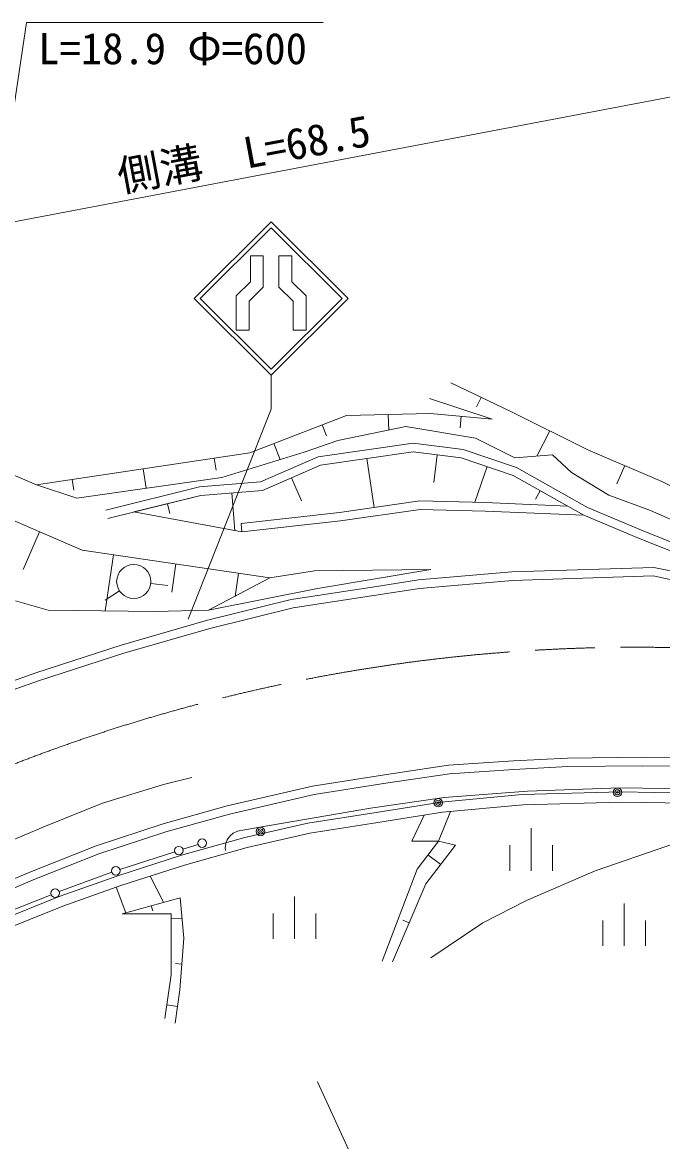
# Model space of a CAD drawing. Units: millimetres, scale not verified. Extents: x 40000 to 680000, y 20000 to 380000.
# Drawn here: x 93284 to 130706, y 263843 to 329298 of the extents above; entities that cross this region are included whole.
import ezdxf
from ezdxf.enums import TextEntityAlignment as Align

# ---------------------------------------------------------------- set-up
doc = ezdxf.new("R2010")
doc.units = ezdxf.units.MM
doc.header["$LTSCALE"] = 1000
doc.linetypes.add('CHAIN', pattern=[18.5, 12, -1.5, 3.5, -1.5])
for name, color, linetype, lineweight in [('S-BGD', 7, 'Continuous', 13), ('S-BMK', 2, 'CHAIN', 13), ('S-STR-HTXT', 7, 'Continuous', 13), ('S-STR-STRC', 7, 'Continuous', 13)]:
    doc.layers.add(name, color=color, linetype=linetype, lineweight=lineweight)
doc.styles.add('ＭＳ ゴシック', font='')
doc.styles.get('ＭＳ ゴシック').set_extended_font_data('MS Gothic')

msp = doc.modelspace()

# ---------------------------------------------------------------- linework, layer by layer
at = {"layer": 'S-BGD'}
for p, q in [((118325, 308212), (121875, 306526)), ((120750, 306089), (117086, 307307)), ((120100, 307369), (119837, 306818)), ((112229, 306302), (117110, 306430)), ((114670, 306366), (114694, 305458)), ((117110, 306430), (120750, 306089)), ((121875, 306526), (126334, 304304)), ((106576, 304126), (112229, 306302)), ((110816, 305758), (111065, 305114)), ((118930, 306260), (118867, 305586)), ((115697, 305662), (111715, 304851)), ((119765, 304979), (115697, 305662)), ((124105, 305415), (123358, 303927)), ((107989, 304670), (108352, 303735)), ((111715, 304851), (109745, 304169)), ((110579, 303883), (116125, 304689)), ((116125, 304689), (119048, 304323)), ((122078, 303827), (119765, 304979)), ((94115, 302248), (106576, 304126)), ((104499, 303813), (104606, 303107)), ((109745, 304169), (104949, 302675)), ((107201, 302420), (110579, 303883)), ((110718, 303400), (116130, 304186)), ((110718, 303400), (116130, 304186)), ((113424, 303793), (113842, 300929)), ((116130, 304186), (118935, 303835)), ((116130, 304186), (118935, 303835)), ((117532, 304010), (117327, 302384)), ((118935, 303835), (121964, 302805)), ((118935, 303835), (121964, 302805)), ((119048, 304323), (122170, 303261)), ((122078, 303827), (124262, 303998)), ((124262, 303998), (125375, 302974)), ((126334, 304304), (130669, 302452)), ((100346, 303187), (100518, 302051)), ((107324, 301930), (110718, 303400)), ((107324, 301930), (110718, 303400)), ((120450, 303320), (119736, 301234)), ((122170, 303261), (126319, 300919)), ((128501, 303378), (128039, 302304)), ((94115, 302248), (92616, 302903)), ((96192, 302561), (96287, 301936)), ((104949, 302675), (96470, 301480)), ((103639, 302127), (107201, 302420)), ((109021, 302665), (109606, 301325)), ((121964, 302805), (126099, 300471)), ((121964, 302805), (125133, 301016)), ((125375, 302974), (127559, 301651)), ((130669, 302452), (135251, 300107)), ((96470, 301480), (94115, 302248)), ((98167, 300773), (103639, 302127)), ((103720, 301634), (107324, 301930)), ((103720, 301634), (107324, 301930)), ((105522, 301782), (105706, 299563)), ((123548, 301911), (123272, 301424)), ((98287, 300289), (103720, 301634)), ((99807, 300665), (103720, 301634)), ((101763, 301149), (101904, 300584)), ((116510, 301317), (111816, 300635)), ((120339, 301219), (116510, 301317)), ((125142, 301011), (120339, 301219)), ((127559, 301651), (130000, 300755)), ((91797, 300585), (96772, 298430)), ((106119, 299496), (99807, 300665)), ((111816, 300635), (106064, 299991)), ((116540, 300818), (111880, 300141)), ((120326, 300721), (116540, 300818)), ((126099, 300471), (120326, 300721)), ((126099, 300471), (129290, 299140)), ((126319, 300919), (129478, 299602)), ((130000, 300755), (131627, 300029)), ((106064, 299991), (106119, 299496)), ((111880, 300141), (106119, 299496)), ((94284, 299508), (93327, 297311)), ((129290, 299140), (134348, 297101)), ((129478, 299602), (134472, 297589)), ((96772, 298430), (107752, 296820)), ((98602, 298162), (98117, 294878)), ((102262, 297625), (102017, 295968)), ((107752, 296820), (110359, 297223)), ((110359, 297223), (117153, 297296)), ((117153, 297296), (110543, 296198)), ((130201, 297424), (121902, 297164)), ((140648, 295233), (130201, 297424)), ((107752, 296820), (104153, 294917)), ((105922, 297088), (105721, 295726)), ((116442, 296693), (113863, 296292)), ((121902, 297164), (116442, 296693)), ((121931, 296666), (116502, 296198)), ((130157, 296924), (121931, 296666)), ((140545, 294746), (130157, 296924)), ((98957, 296053), (98120, 295508)), ((100786, 296478), (101778, 296359)), ((110543, 296198), (104153, 294917)), ((113863, 296292), (109004, 295539)), ((116502, 296198), (113940, 295800)), ((94788, 294917), (92879, 295466)), ((109004, 295539), (104108, 294337)), ((113940, 295800), (109103, 295050)), ((101031, 294844), (94788, 294917)), ((104153, 294917), (101031, 294844)), ((109103, 295050), (104238, 293855)), ((104108, 294337), (99061, 292879)), ((104238, 293855), (99208, 292403)), ((99061, 292879), (94065, 291259)), ((99208, 292403), (94226, 290787)), ((94065, 291259), (90477, 289988)), ((94226, 290787), (90655, 289522)), ((118195, 285849), (121990, 286112)), ((121990, 286112), (125152, 286269)), ((125152, 286269), (129554, 286322)), ((129554, 286322), (133731, 286269)), ((114452, 285297), (118195, 285849)), ((118249, 285353), (122015, 285614)), ((122015, 285614), (125168, 285771)), ((125168, 285771), (129553, 285824)), ((129553, 285824), (133705, 285771)), ((110238, 284638), (114452, 285297)), ((110334, 284148), (114526, 284805)), ((114526, 284805), (118249, 285353)), ((105257, 283482), (110238, 284638)), ((105382, 282999), (110334, 284148)), ((117767, 283700), (122504, 284135)), ((117940, 283965), (122800, 284338)), ((122504, 284135), (128287, 284302)), ((122800, 284338), (128221, 284524)), ((128221, 284524), (133580, 284462)), ((128287, 284302), (133594, 284202)), ((101515, 282431), (105257, 283482)), ((113640, 283344), (117940, 283965)), ((113971, 283097), (117767, 283700)), ((117842, 283106), (122540, 283538)), ((122540, 283538), (128290, 283704)), ((128290, 283704), (133563, 283605)), ((101661, 281955), (105382, 282999)), ((107160, 282226), (113640, 283344)), ((109973, 282461), (113971, 283097)), ((114065, 282507), (117842, 283106)), ((116767, 282936), (116057, 281423)), ((117602, 281423), (118303, 283149)), ((97588, 281144), (101515, 282431)), ((106175, 282056), (107160, 282226)), ((106278, 281624), (109973, 282461)), ((110087, 281874), (114065, 282507)), ((123030, 282169), (123030, 279678)), ((126773, 279682), (134030, 282193)), ((97759, 280676), (101661, 281955)), ((102583, 280586), (106278, 281624)), ((105174, 281277), (105258, 281494)), ((105258, 281494), (105421, 281724)), ((105421, 281724), (105597, 281876)), ((105597, 281876), (105860, 282002)), ((105860, 282002), (106175, 282056)), ((106426, 281044), (110087, 281874)), ((93819, 279647), (97588, 281144)), ((102662, 280936), (103557, 281219)), ((102756, 280014), (106426, 281044)), ((105136, 281028), (105174, 281277)), ((105163, 280871), (105136, 281028)), ((116057, 281423), (117602, 281423)), ((116359, 279782), (117602, 281423)), ((118610, 281189), (116863, 278912)), ((117602, 281423), (118610, 281189)), ((121781, 281173), (121781, 279678)), ((124280, 281173), (124280, 279678)), ((94004, 279185), (97759, 280676)), ((98854, 279381), (102583, 280586)), ((98986, 279756), (102186, 280784)), ((117737, 280050), (116992, 280618)), ((89840, 277966), (93819, 279647)), ((95431, 278462), (98513, 279594)), ((99046, 278815), (102756, 280014)), ((114310, 274392), (116359, 279782)), ((122742, 277941), (126773, 279682)), ((90052, 277515), (94004, 279185)), ((95427, 278175), (98854, 279381)), ((100760, 279368), (101535, 277838)), ((116863, 278912), (114915, 274359)), ((91503, 276915), (94964, 278284)), ((95640, 277616), (99046, 278815)), ((98760, 278714), (99329, 277229)), ((91463, 276568), (95427, 278175)), ((91704, 276021), (95640, 277616)), ((99121, 277171), (102514, 278109)), ((100817, 277640), (100899, 277346)), ((102514, 278109), (102715, 275731)), ((109190, 278184), (109190, 275694)), ((120189, 276635), (122742, 277941)), ((128464, 277776), (128464, 275285)), ((101976, 277171), (99121, 277171)), ((101976, 275765), (101976, 277171)), ((102614, 276920), (101976, 276866)), ((107940, 277188), (107940, 275694)), ((110439, 277188), (110439, 275694)), ((115889, 276635), (115514, 276795)), ((117165, 274593), (120189, 276635)), ((127214, 276779), (127214, 275285)), ((129713, 276779), (129713, 275285)), ((101976, 273589), (101976, 275765)), ((102715, 275731), (102480, 272718)), ((102598, 274225), (102225, 274254)), ((101607, 271044), (101976, 273589)), ((102480, 272718), (102211, 270777)), ((102346, 271747), (101721, 271833))]:
    msp.add_line(p, q, dxfattribs=at)
for centre, major_axis in [((99794, 296598), (1000, 0)), ((128065, 284269), (250, 0)), ((128065, 284269), (150, 0)), ((128065, 284269), (50, 0)), ((117586, 283662), (250, 0)), ((117586, 283662), (150, 0)), ((117586, 283662), (50, 0)), ((107202, 281981), (250, 0)), ((107202, 281981), (150, 0)), ((103795, 281295), (250, 0)), ((107202, 281981), (50, 0)), ((102424, 280860), (250, 0)), ((98748, 279680), (250, 0)), ((95196, 278376), (250, 0))]:
    msp.add_ellipse(centre, major_axis=major_axis, ratio=0.996598, dxfattribs=at)
at = {"layer": 'S-BMK'}
msp.add_ellipse((129179, 193133), major_axis=(99962, 0), ratio=0.996598, start_param=1.46005, end_param=2.120004, dxfattribs=at)
at = {"layer": 'S-STR-HTXT'}
for p, q in [((88588, 296309), (93528, 329298)), ((93528, 329298), (110872, 329298)), ((68017, 312944), (134631, 325584)), ((113444, 260986), (110531, 267340))]:
    msp.add_line(p, q, dxfattribs=at)
at = {"layer": 'S-STR-STRC'}
for p, q in [((103324, 313146), (107823, 317629)), ((112321, 313146), (107823, 317629)), ((103678, 313146), (107823, 317277)), ((111968, 313146), (107823, 317277)), ((106614, 314130), (106614, 315636)), ((106614, 315636), (107364, 315636)), ((106614, 315636), (106614, 314130)), ((106614, 315636), (107364, 315636)), ((107364, 315636), (107364, 313821)), ((107364, 315636), (107364, 313821)), ((108280, 315636), (109030, 315636)), ((108280, 315636), (108280, 313821)), ((108280, 315636), (108280, 313821)), ((108280, 315636), (109030, 315636)), ((109030, 315636), (109030, 314130)), ((109030, 315636), (109030, 314130)), ((106614, 314130), (105781, 313300)), ((105781, 313300), (106614, 314130)), ((107364, 313821), (106531, 312991)), ((106531, 312991), (107364, 313821)), ((109113, 312991), (108280, 313821)), ((109113, 312991), (108280, 313821)), ((109030, 314130), (109863, 313300)), ((109863, 313300), (109030, 314130)), ((103324, 313146), (107823, 308662)), ((103678, 313146), (107823, 309015)), ((105781, 311289), (105781, 313300)), ((105781, 313300), (105781, 311289)), ((106531, 312991), (106531, 311289)), ((106531, 312991), (106531, 311289)), ((107823, 309015), (111968, 313146)), ((107823, 308663), (112321, 313146)), ((109113, 311289), (109113, 312991)), ((109113, 312991), (109113, 311289)), ((109863, 313300), (109863, 311289)), ((109863, 313300), (109863, 311289)), ((106531, 311289), (105781, 311289)), ((105781, 311289), (106531, 311289)), ((109863, 311289), (109113, 311289)), ((109113, 311289), (109863, 311289)), ((107823, 308662), (107823, 306670)), ((107823, 306670), (102970, 294389)), ((101541, 284722), (103186, 285143)), ((97967, 283644), (101541, 284722)), ((94629, 282285), (97967, 283644)), ((89928, 280317), (94629, 282285))]:
    msp.add_line(p, q, dxfattribs=at)

# ---------------------------------------------------------------- texts
at = {"layer": 'S-STR-HTXT', "style": 'ＭＳ ゴシック'}
msp.add_text('L=18.9 Φ=600', height=1833, dxfattribs=at).set_placement((94200, 326303), align=Align.BOTTOM_LEFT)
msp.add_text('側溝\u3000L=68.5', height=1833, rotation=10.565, dxfattribs=at).set_placement((99126, 318822), align=Align.BOTTOM_LEFT)

doc.saveas('drawing.dxf')
